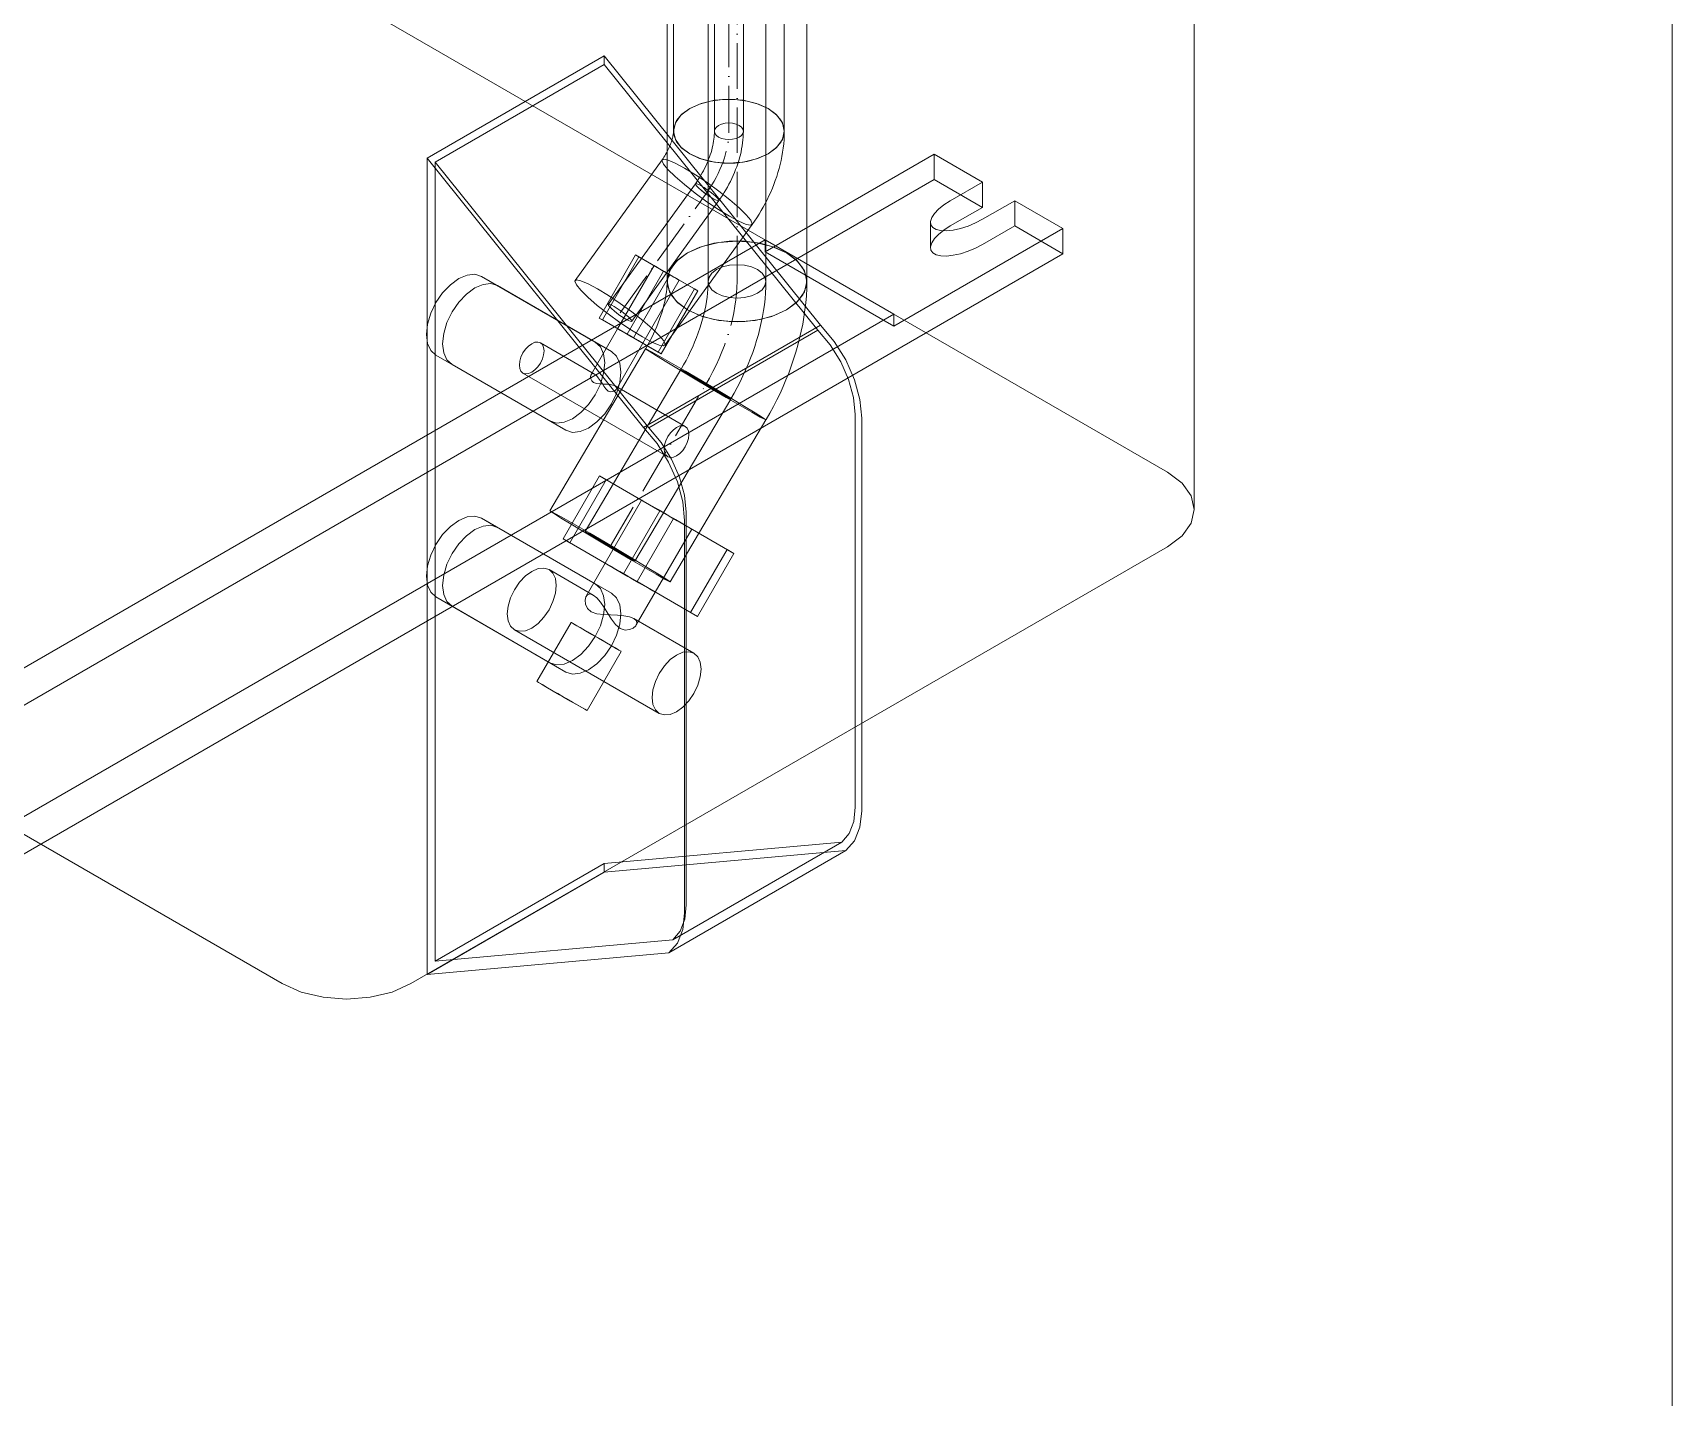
# Model space of a CAD drawing. Header units: millimetres. Extents: x -88595 to 880822, y -1054509 to -148035.
# Drawn here: x 418703.3 to 419063.3, y -342186.5 to -341886.9 of the extents above; entities that cross this region are included whole.
import ezdxf

# ---------------------------------------------------------------- set-up
doc = ezdxf.new("R2010")
doc.units = ezdxf.units.MM
doc.linetypes.add('$12$ADSK_Осевая', pattern=[14, 10, -2, 0, -2])
doc.linetypes.add('$13$ADSK_Осевая', pattern=[14, 10, -2, 0, -2])
for name, color, linetype, lineweight in [('Изоляция', 7, 'Continuous', 18), ('Оборудование', 7, 'Continuous', 18), ('Трубопровод', 7, 'Continuous', 18), ('Трубопроводы', 7, 'Continuous', 18)]:
    doc.layers.add(name, color=color, linetype=linetype, lineweight=lineweight)

# ---------------------------------------------------------------- blocks, each defined once
blk = doc.blocks.new('$0$ADSK_МедьПайка_Отвод-гнутая труба - Отвод _гнутая труба_-V11-В_ОВ3_4')
at = {"layer": 'Трубопроводы'}
for points in [[(-4128.68, 2913.86, 0), (-4129.99, 2914.44, 0), (-4131.53, 2914.81, 0), (-4133.17, 2914.93, 0), (-4134.81, 2914.81, 0), (-4136.34, 2914.44, 0), (-4137.66, 2913.86, 0), (-4138.67, 2913.1, 0), (-4139.3, 2912.21, 0), (-4139.52, 2911.26, 0), (-4139.3, 2910.31, 0), (-4138.67, 2909.43, 0), (-4137.66, 2908.67, 0)], [(-4137.66, 2908.67, 0), (-4136.34, 2908.09, 0), (-4134.81, 2907.72, 0), (-4133.17, 2907.6, 0), (-4131.53, 2907.72, 0), (-4129.99, 2908.09, 0), (-4128.68, 2908.67, 0), (-4127.67, 2909.43, 0), (-4127.04, 2910.31, 0), (-4126.82, 2911.26, 0), (-4127.04, 2912.21, 0), (-4127.67, 2913.1, 0), (-4128.68, 2913.86, 0)], [(-4139.52, 2911.26, 0), (-4139.53, 2910.43, 0), (-4139.58, 2909.57, 0), (-4139.65, 2908.69, 0), (-4139.75, 2907.78, 0), (-4139.89, 2906.85, 0), (-4140.05, 2905.91, 0), (-4140.25, 2904.95, 0), (-4140.48, 2903.97, 0), (-4140.73, 2902.98, 0), (-4141.02, 2901.98, 0), (-4141.34, 2900.98, 0), (-4141.69, 2899.97, 0), (-4142.06, 2898.95, 0), (-4142.47, 2897.94, 0), (-4142.9, 2896.93, 0), (-4143.36, 2895.92, 0), (-4143.85, 2894.91, 0), (-4144.36, 2893.92, 0), (-4144.89, 2892.93, 0), (-4145.45, 2891.96, 0), (-4145.49, 2891.89, 0)], [(-4126.82, 2911.26, 0), (-4126.84, 2910, 0), (-4126.91, 2908.73, 0), (-4127.01, 2907.44, 0), (-4127.16, 2906.15, 0), (-4127.35, 2904.86, 0), (-4127.57, 2903.55, 0), (-4127.84, 2902.24, 0), (-4128.14, 2900.93, 0), (-4128.48, 2899.62, 0), (-4128.86, 2898.31, 0), (-4129.28, 2897, 0), (-4129.73, 2895.69, 0), (-4130.21, 2894.39, 0), (-4130.73, 2893.09, 0), (-4131.28, 2891.8, 0), (-4131.87, 2890.52, 0), (-4132.48, 2889.25, 0), (-4133.13, 2887.99, 0), (-4133.8, 2886.74, 0), (-4134.51, 2885.51, 0), (-4134.56, 2885.43, 0)], [(-4143.14, 2890.59, 0), (-4144.2, 2891.19, 0), (-4144.97, 2891.62, 0), (-4145.41, 2891.85, 0), (-4145.47, 2891.87, 0), (-4145.17, 2891.66, 0), (-4144.51, 2891.25, 0), (-4143.55, 2890.66, 0), (-4142.35, 2889.94, 0), (-4140.99, 2889.13, 0), (-4139.57, 2888.28, 0), (-4138.17, 2887.47, 0), (-4136.91, 2886.73, 0)], [(-4136.91, 2886.73, 0), (-4135.85, 2886.12, 0), (-4135.08, 2885.69, 0), (-4134.64, 2885.46, 0), (-4134.58, 2885.45, 0), (-4134.88, 2885.65, 0), (-4135.53, 2886.07, 0), (-4136.49, 2886.65, 0), (-4137.7, 2887.38, 0), (-4139.06, 2888.19, 0), (-4140.48, 2889.03, 0), (-4141.88, 2889.85, 0), (-4143.14, 2890.59, 0)]]:
    blk.add_polyline3d(points, dxfattribs=at)
blk = doc.blocks.new('$0$ADSK_МедьПайка_Отвод-гнутая труба - Отвод _гнутая труба_-3197938-В_ОВ3_4')
at = {"layer": 'Трубопроводы', "color": 190, "true_color": 0x8000ff}
for points in [[(19751.9, 11723.44, 0), (19751.89, 11723.02, 0), (19751.87, 11722.59, 0), (19751.84, 11722.15, 0), (19751.78, 11721.69, 0), (19751.72, 11721.23, 0), (19751.64, 11720.76, 0), (19751.54, 11720.28, 0), (19751.42, 11719.79, 0), (19751.3, 11719.29, 0), (19751.15, 11718.79, 0), (19750.99, 11718.29, 0), (19750.82, 11717.79, 0), (19750.63, 11717.28, 0), (19750.43, 11716.77, 0), (19750.21, 11716.27, 0), (19749.98, 11715.76, 0), (19749.74, 11715.26, 0), (19749.48, 11714.76, 0), (19749.22, 11714.27, 0), (19748.94, 11713.78, 0), (19748.65, 11713.3, 0), (19748.34, 11712.83, 0), (19748.03, 11712.36, 0), (19747.72, 11711.91, 0)], [(19757.32, 11724.73, 0), (19756.66, 11725.02, 0), (19755.9, 11725.21, 0), (19755.08, 11725.27, 0), (19754.25, 11725.21, 0), (19753.49, 11725.02, 0), (19752.83, 11724.73, 0), (19752.33, 11724.35, 0), (19752.01, 11723.91, 0), (19751.9, 11723.44, 0), (19752.01, 11722.96, 0), (19752.33, 11722.52, 0), (19752.83, 11722.14, 0)], [(19752.83, 11722.14, 0), (19753.49, 11721.85, 0), (19754.25, 11721.66, 0), (19755.08, 11721.6, 0), (19755.9, 11721.66, 0), (19756.66, 11721.85, 0), (19757.32, 11722.14, 0), (19757.83, 11722.52, 0), (19758.14, 11722.96, 0), (19758.25, 11723.44, 0), (19758.14, 11723.91, 0), (19757.83, 11724.35, 0), (19757.32, 11724.73, 0)], [(19758.25, 11723.44, 0), (19758.24, 11722.8, 0), (19758.21, 11722.17, 0), (19758.16, 11721.53, 0), (19758.08, 11720.88, 0), (19757.99, 11720.23, 0), (19757.87, 11719.58, 0), (19757.74, 11718.93, 0), (19757.59, 11718.27, 0), (19757.42, 11717.61, 0), (19757.23, 11716.96, 0), (19757.02, 11716.3, 0), (19756.8, 11715.65, 0), (19756.56, 11715, 0), (19756.3, 11714.35, 0), (19756.02, 11713.7, 0), (19755.73, 11713.06, 0), (19755.42, 11712.43, 0), (19755.1, 11711.8, 0), (19754.76, 11711.18, 0), (19754.41, 11710.56, 0), (19754.04, 11709.95, 0), (19753.66, 11709.36, 0), (19753.27, 11708.77, 0), (19752.86, 11708.2, 0)], [(19749, 11711.43, 0), (19748.47, 11711.72, 0), (19748.05, 11711.9, 0), (19747.79, 11711.95, 0), (19747.7, 11711.87, 0), (19747.79, 11711.66, 0), (19748.04, 11711.35, 0), (19748.45, 11710.95, 0), (19748.99, 11710.49, 0), (19749.61, 11709.99, 0), (19750.28, 11709.51, 0), (19750.95, 11709.06, 0), (19751.58, 11708.67, 0)], [(19751.58, 11708.67, 0), (19752.11, 11708.39, 0), (19752.53, 11708.21, 0), (19752.79, 11708.16, 0), (19752.88, 11708.24, 0), (19752.79, 11708.44, 0), (19752.54, 11708.76, 0), (19752.13, 11709.16, 0), (19751.59, 11709.62, 0), (19750.97, 11710.11, 0), (19750.3, 11710.6, 0), (19749.63, 11711.05, 0), (19749, 11711.43, 0)]]:
    blk.add_polyline3d(points, dxfattribs=at)
blk = doc.blocks.new('$0$ADSK_Наружный блок кондиционера сплит-системы1 - AS24TL5HRA-A-4475077-В_ОВ3_4')
at = {"layer": 'Оборудование'}
for p, q in [((-4776.32, 3518.87), (-4776.32, 3075.51)), ((-4032.74, 2861.18), (-4032.74, 3304.54)), ((-4576, 3179.62), (-4038.6, 2869.35)), ((-4233.06, 2757.08), (-4770.46, 3067.35)), ((-4162.35, 2960.79), (-4201.24, 2938.34)), ((-4162.35, 2958.91), (-4162.35, 2960.79)), ((-4162.35, 2960.79), (-4114.81, 2901.66)), ((-4162.35, 2958.91), (-4199.47, 2937.48)), ((-4115.42, 2900.53), (-4162.35, 2958.91)), ((-4153.7, 2879.21), (-4201.24, 2938.34)), ((-4201.24, 2938.34), (-4201.24, 2759.12)), ((-4126.99, 2917.76), (-4089.87, 2939.2)), ((-4089.87, 2939.2), (-4089.87, 2933.65)), ((-4089.87, 2939.2), (-4079.26, 2933.07)), ((-4199.47, 2937.48), (-4199.47, 2762.03)), ((-4199.47, 2937.48), (-4152.55, 2879.1)), ((-4089.87, 2933.65), (-4358.57, 2778.51)), ((-4089.87, 2933.65), (-4079.26, 2927.52)), ((-4086.33, 2928.99), (-4079.26, 2933.07)), ((-4079.26, 2933.07), (-4079.26, 2927.52)), ((-4079.26, 2927.52), (-4086.33, 2923.44)), ((-4072.19, 2928.99), (-4079.26, 2924.91)), ((-4072.19, 2923.44), (-4072.19, 2928.99)), ((-4072.19, 2928.99), (-4061.58, 2922.87)), ((-4090.7, 2924.21), (-4090.7, 2918.66)), ((-4321.45, 2808.11), (-4126.99, 2920.38)), ((-4126.99, 2920.38), (-4126.99, 2917.76)), ((-4126.99, 2920.38), (-4098.71, 2904.05)), ((-4061.58, 2922.87), (-4098.71, 2901.44)), ((-4079.26, 2919.36), (-4072.19, 2923.44)), ((-4072.19, 2923.44), (-4061.58, 2917.32)), ((-4061.58, 2917.32), (-4061.58, 2922.87)), ((-4330.28, 2762.18), (-4061.58, 2917.32)), ((-4163.43, 2903.21), (-4155.43, 2917.07)), ((-4162.74, 2902.81), (-4154.74, 2916.67)), ((-4154.74, 2916.67), (-4155.43, 2917.07)), ((-4155.43, 2917.07), (-4149.3, 2913.53)), ((-4147.93, 2912.74), (-4154.74, 2916.67)), ((-4126.99, 2917.76), (-4098.71, 2901.44)), ((-4151.39, 2914.74), (-4159.39, 2900.88)), ((-4157.3, 2899.68), (-4149.3, 2913.53)), ((-4155.93, 2898.88), (-4147.93, 2912.74)), ((-4149.3, 2913.53), (-4142.49, 2909.6)), ((-4141.8, 2909.2), (-4147.93, 2912.74)), ((-4185.76, 2910.33), (-4189.29, 2912.37)), ((-4189.29, 2912.37), (-4164.29, 2897.94)), ((-4160.76, 2895.9), (-4185.76, 2910.33)), ((-4153.84, 2897.68), (-4145.84, 2911.54)), ((-4142.49, 2909.6), (-4150.49, 2895.74)), ((-4149.8, 2895.35), (-4141.8, 2909.2)), ((-4142.49, 2909.6), (-4141.8, 2909.2)), ((-4098.71, 2904.05), (-4293.16, 2791.78)), ((-4157.3, 2899.68), (-4163.43, 2903.21)), ((-4163.43, 2903.21), (-4162.74, 2902.81)), ((-4162.74, 2902.81), (-4155.93, 2898.88)), ((-4098.71, 2901.44), (-4098.71, 2904.05)), ((-4159.39, 2900.88), (-4165.2, 2890.8)), ((-4150.49, 2895.74), (-4157.3, 2899.68)), ((-4155.93, 2898.88), (-4149.8, 2895.35)), ((-4114.81, 2901.66), (-4153.7, 2879.21)), ((-4152.55, 2879.1), (-4115.42, 2900.53)), ((-4199.29, 2895.05), (-4195.76, 2893.01)), ((-4174.29, 2880.62), (-4199.29, 2895.05)), ((-4164.46, 2890.92), (-4176.34, 2897.78)), ((-4159.66, 2887.6), (-4153.84, 2897.68)), ((-4149.8, 2895.35), (-4150.49, 2895.74)), ((-4195.76, 2893.01), (-4170.76, 2878.58)), ((-4180.18, 2891.13), (-4148.36, 2872.76)), ((-4144.52, 2879.41), (-4159.93, 2888.31)), ((-4107.19, 2795.85), (-4107.19, 2882.03)), ((-4105.78, 2881.22), (-4105.78, 2795.03)), ((-4171.37, 2854.73), (-4163.37, 2868.58)), ((-4169.88, 2853.87), (-4161.88, 2867.72)), ((-4161.88, 2867.72), (-4163.37, 2868.58)), ((-4163.37, 2868.58), (-4150.1, 2860.92)), ((-4147.12, 2859.2), (-4161.88, 2867.72)), ((-4154.11, 2863.24), (-4162.11, 2849.38)), ((-4185.76, 2857.26), (-4189.29, 2859.3)), ((-4189.29, 2859.3), (-4164.29, 2844.87)), ((-4158.1, 2847.07), (-4150.1, 2860.92)), ((-4155.12, 2845.35), (-4147.12, 2859.2)), ((-4150.1, 2860.92), (-4135.35, 2852.4)), ((-4133.85, 2851.54), (-4147.12, 2859.2)), ((-4144.67, 2772.58), (-4144.67, 2858.76)), ((-4144.31, 2860.6), (-4144.31, 2774.41)), ((-4160.76, 2842.83), (-4185.76, 2857.26)), ((-4151.11, 2843.03), (-4143.11, 2856.89)), ((-4038.6, 2853.02), (-4204.77, 2757.08)), ((-4158.1, 2847.07), (-4171.37, 2854.73)), ((-4171.37, 2854.73), (-4169.88, 2853.87)), ((-4169.88, 2853.87), (-4155.12, 2845.35)), ((-4135.35, 2852.4), (-4143.35, 2838.55)), ((-4141.85, 2837.69), (-4133.85, 2851.54)), ((-4135.35, 2852.4), (-4133.85, 2851.54)), ((-4164.79, 2842.41), (-4174.45, 2847.98)), ((-4162.11, 2849.38), (-4166.27, 2842.18)), ((-4143.35, 2838.55), (-4158.1, 2847.07)), ((-4155.12, 2845.35), (-4141.85, 2837.69)), ((-4199.29, 2841.98), (-4195.76, 2839.94)), ((-4174.29, 2827.55), (-4199.29, 2841.98)), ((-4155.28, 2835.83), (-4151.11, 2843.03)), ((-4195.76, 2839.94), (-4170.76, 2825.5)), ((-4142.63, 2829.61), (-4155.81, 2837.22)), ((-4141.85, 2837.69), (-4143.35, 2838.55)), ((-4182.07, 2834.78), (-4150.25, 2816.41)), ((-4169.61, 2836.39), (-4177.11, 2823.4)), ((-4166.11, 2817.05), (-4158.61, 2830.04)), ((-4162.35, 2783.46), (-4110.17, 2788.12)), ((-4110.17, 2788.12), (-4147.29, 2766.69)), ((-4199.47, 2762.03), (-4162.35, 2783.46)), ((-4109.25, 2786.32), (-4162.35, 2781.57)), ((-4162.35, 2781.57), (-4162.35, 2783.46)), ((-4148.14, 2763.86), (-4109.25, 2786.32)), ((-4162.35, 2781.57), (-4201.24, 2759.12)), ((-4147.29, 2766.69), (-4199.47, 2762.03)), ((-4201.24, 2759.12), (-4148.14, 2763.86))]:
    blk.add_line(p, q, dxfattribs=at)
for points in [[(-4079.26, 2924.91, 0), (-4080.81, 2924.11, 0), (-4082.44, 2923.43, 0), (-4084.09, 2922.9, 0), (-4085.69, 2922.55, 0), (-4087.15, 2922.39, 0), (-4088.43, 2922.44, 0), (-4089.46, 2922.68, 0), (-4090.2, 2923.1, 0), (-4090.61, 2923.7, 0), (-4090.69, 2924.44, 0), (-4090.42, 2925.28, 0), (-4089.81, 2926.2, 0), (-4088.9, 2927.15, 0), (-4087.73, 2928.1, 0), (-4086.33, 2928.99, 0)], [(-4086.33, 2923.44, 0), (-4087.73, 2922.55, 0), (-4088.9, 2921.6, 0), (-4089.81, 2920.65, 0), (-4090.42, 2919.73, 0), (-4090.69, 2918.88, 0), (-4090.61, 2918.15, 0), (-4090.2, 2917.55, 0), (-4089.46, 2917.12, 0), (-4088.43, 2916.88, 0), (-4087.15, 2916.84, 0), (-4085.69, 2917, 0), (-4084.09, 2917.35, 0), (-4082.44, 2917.87, 0), (-4080.81, 2918.55, 0), (-4079.26, 2919.36, 0)], [(-4199.29, 2895.05, 0), (-4200.42, 2896.09, 0), (-4201.12, 2897.66, 0), (-4201.36, 2899.63, 0), (-4201.12, 2901.88, 0), (-4200.42, 2904.26, 0), (-4199.29, 2906.6, 0), (-4197.83, 2908.74, 0), (-4196.12, 2910.54, 0), (-4194.29, 2911.88, 0), (-4192.46, 2912.66, 0), (-4190.76, 2912.82, 0), (-4189.29, 2912.37, 0)], [(-4150.21, 2914.06, 0), (-4150.75, 2914.37, 0), (-4151.13, 2914.59, 0), (-4151.35, 2914.71, 0), (-4151.37, 2914.73, 0), (-4151.21, 2914.64, 0), (-4150.88, 2914.44, 0), (-4150.39, 2914.16, 0), (-4149.77, 2913.81, 0), (-4149.08, 2913.41, 0), (-4148.36, 2912.99, 0), (-4147.65, 2912.58, 0), (-4147.01, 2912.21, 0)], [(-4147.01, 2912.21, 0), (-4146.48, 2911.91, 0), (-4146.1, 2911.68, 0), (-4145.88, 2911.56, 0), (-4145.85, 2911.54, 0), (-4146.01, 2911.63, 0), (-4146.35, 2911.83, 0), (-4146.84, 2912.11, 0), (-4147.45, 2912.47, 0), (-4148.15, 2912.87, 0), (-4148.87, 2913.28, 0), (-4149.57, 2913.69, 0), (-4150.21, 2914.06, 0)], [(-4185.76, 2910.33, 0), (-4187.22, 2910.78, 0), (-4188.93, 2910.61, 0), (-4190.76, 2909.84, 0), (-4192.59, 2908.5, 0), (-4194.29, 2906.7, 0), (-4195.76, 2904.56, 0), (-4196.88, 2902.22, 0), (-4197.59, 2899.84, 0), (-4197.83, 2897.59, 0), (-4197.59, 2895.61, 0), (-4196.88, 2894.05, 0), (-4195.76, 2893.01, 0)], [(-4155.01, 2898.36, 0), (-4155.65, 2898.73, 0), (-4156.36, 2899.13, 0), (-4157.08, 2899.55, 0), (-4157.77, 2899.95, 0), (-4158.39, 2900.3, 0), (-4158.88, 2900.59, 0), (-4159.21, 2900.78, 0), (-4159.37, 2900.87, 0), (-4159.35, 2900.86, 0), (-4159.13, 2900.73, 0), (-4158.75, 2900.51, 0), (-4158.21, 2900.2, 0)], [(-4155.01, 2898.36, 0), (-4155.65, 2898.73, 0), (-4156.36, 2899.13, 0), (-4157.08, 2899.55, 0), (-4157.77, 2899.95, 0), (-4158.39, 2900.3, 0), (-4158.88, 2900.59, 0), (-4159.21, 2900.78, 0), (-4159.37, 2900.87, 0), (-4159.35, 2900.86, 0), (-4159.13, 2900.73, 0), (-4158.75, 2900.51, 0), (-4158.21, 2900.2, 0)], [(-4158.21, 2900.2, 0), (-4157.57, 2899.83, 0), (-4156.87, 2899.43, 0), (-4156.15, 2899.01, 0), (-4155.45, 2898.61, 0), (-4154.84, 2898.26, 0), (-4154.35, 2897.97, 0), (-4154.01, 2897.78, 0), (-4153.85, 2897.69, 0), (-4153.88, 2897.7, 0), (-4154.1, 2897.83, 0), (-4154.48, 2898.05, 0), (-4155.01, 2898.36, 0)], [(-4158.21, 2900.2, 0), (-4157.57, 2899.83, 0), (-4156.87, 2899.43, 0), (-4156.15, 2899.01, 0), (-4155.45, 2898.61, 0), (-4154.84, 2898.26, 0), (-4154.35, 2897.97, 0), (-4154.01, 2897.78, 0), (-4153.85, 2897.69, 0), (-4153.88, 2897.7, 0), (-4154.1, 2897.83, 0), (-4154.48, 2898.05, 0), (-4155.01, 2898.36, 0)], [(-4107.19, 2882.03, 0), (-4107.56, 2885.77, 0), (-4108.65, 2889.71, 0), (-4110.4, 2893.64, 0), (-4112.7, 2897.32, 0), (-4115.42, 2900.53, 0)], [(-4114.81, 2901.66, 0), (-4111.82, 2898.09, 0), (-4109.29, 2894.03, 0), (-4107.38, 2889.69, 0), (-4106.18, 2885.34, 0), (-4105.78, 2881.22, 0)], [(-4176.34, 2897.78, 0), (-4176.9, 2897.95, 0), (-4177.55, 2897.89, 0), (-4178.26, 2897.59, 0), (-4178.96, 2897.08, 0), (-4179.61, 2896.39, 0), (-4180.18, 2895.56, 0), (-4180.61, 2894.66, 0), (-4180.88, 2893.75, 0), (-4180.97, 2892.89, 0), (-4180.88, 2892.13, 0), (-4180.61, 2891.53, 0), (-4180.18, 2891.13, 0)], [(-4180.18, 2891.13, 0), (-4179.61, 2890.95, 0), (-4178.96, 2891.02, 0), (-4178.26, 2891.32, 0), (-4177.55, 2891.83, 0), (-4176.9, 2892.52, 0), (-4176.34, 2893.35, 0), (-4175.9, 2894.24, 0), (-4175.63, 2895.16, 0), (-4175.54, 2896.02, 0), (-4175.63, 2896.78, 0), (-4175.9, 2897.38, 0), (-4176.34, 2897.78, 0)], [(-4164.29, 2897.94, 0), (-4163.17, 2896.9, 0), (-4162.46, 2895.33, 0), (-4162.22, 2893.36, 0), (-4162.46, 2891.11, 0), (-4163.17, 2888.73, 0), (-4164.29, 2886.39, 0), (-4165.76, 2884.25, 0), (-4167.46, 2882.45, 0), (-4169.29, 2881.11, 0), (-4171.12, 2880.33, 0), (-4172.83, 2880.17, 0), (-4174.29, 2880.62, 0)], [(-4170.76, 2878.58, 0), (-4169.29, 2878.12, 0), (-4167.59, 2878.29, 0), (-4165.76, 2879.07, 0), (-4163.93, 2880.41, 0), (-4162.22, 2882.21, 0), (-4160.76, 2884.35, 0), (-4159.63, 2886.69, 0), (-4158.93, 2889.07, 0), (-4158.69, 2891.32, 0), (-4158.93, 2893.29, 0), (-4159.63, 2894.86, 0), (-4160.76, 2895.9, 0)], [(-4164.46, 2890.92, 0), (-4164.81, 2891.04, 0), (-4165.08, 2890.95, 0), (-4165.25, 2890.71, 0), (-4165.32, 2890.34, 0), (-4165.27, 2889.9, 0), (-4165.07, 2889.44, 0), (-4164.65, 2889.05, 0)], [(-4164.65, 2889.05, 0), (-4164.01, 2888.83, 0), (-4163.28, 2888.75, 0), (-4162.51, 2888.72, 0), (-4161.76, 2888.69, 0), (-4161.04, 2888.62, 0), (-4160.41, 2888.5, 0), (-4159.93, 2888.31, 0)], [(-4161.45, 2887.2, 0), (-4161.96, 2887.65, 0), (-4162.4, 2888.24, 0), (-4162.81, 2888.89, 0), (-4163.21, 2889.53, 0), (-4163.63, 2890.12, 0), (-4164.05, 2890.6, 0), (-4164.46, 2890.92, 0)], [(-4159.93, 2888.31, 0), (-4159.66, 2888.06, 0), (-4159.59, 2887.79, 0), (-4159.72, 2887.51, 0), (-4160, 2887.27, 0), (-4160.41, 2887.09, 0), (-4160.9, 2887.03, 0), (-4161.45, 2887.2, 0)], [(-4144.67, 2858.76, 0), (-4145.07, 2862.88, 0), (-4146.27, 2867.24, 0), (-4148.19, 2871.57, 0), (-4150.71, 2875.64, 0), (-4153.7, 2879.21, 0)], [(-4152.55, 2879.1, 0), (-4149.82, 2875.89, 0), (-4147.52, 2872.21, 0), (-4145.78, 2868.28, 0), (-4144.69, 2864.34, 0), (-4144.31, 2860.6, 0)], [(-4144.52, 2879.41, 0), (-4145.08, 2879.58, 0), (-4145.73, 2879.52, 0), (-4146.44, 2879.22, 0), (-4147.14, 2878.71, 0), (-4147.79, 2878.01, 0), (-4148.36, 2877.19, 0), (-4148.79, 2876.29, 0), (-4149.06, 2875.38, 0), (-4149.15, 2874.52, 0), (-4149.06, 2873.76, 0), (-4148.79, 2873.16, 0), (-4148.36, 2872.76, 0)], [(-4148.36, 2872.76, 0), (-4147.79, 2872.58, 0), (-4147.14, 2872.65, 0), (-4146.44, 2872.95, 0), (-4145.73, 2873.46, 0), (-4145.08, 2874.15, 0), (-4144.52, 2874.97, 0), (-4144.08, 2875.87, 0), (-4143.81, 2876.79, 0), (-4143.72, 2877.65, 0), (-4143.81, 2878.41, 0), (-4144.08, 2879.01, 0), (-4144.52, 2879.41, 0)], [(-4038.6, 2869.35, 0), (-4035.42, 2866.96, 0), (-4033.43, 2864.17, 0), (-4032.74, 2861.18, 0), (-4033.43, 2858.19, 0), (-4035.42, 2855.41, 0), (-4038.6, 2853.02, 0)], [(-4151.79, 2861.9, 0), (-4152.84, 2862.51, 0), (-4153.61, 2862.95, 0), (-4154.03, 2863.19, 0), (-4154.09, 2863.23, 0), (-4153.77, 2863.04, 0), (-4153.1, 2862.66, 0), (-4152.13, 2862.09, 0), (-4150.92, 2861.39, 0), (-4149.54, 2860.6, 0), (-4148.11, 2859.77, 0), (-4146.71, 2858.96, 0), (-4145.44, 2858.23, 0)], [(-4199.29, 2841.98, 0), (-4200.42, 2843.02, 0), (-4201.12, 2844.58, 0), (-4201.36, 2846.56, 0), (-4201.12, 2848.81, 0), (-4200.42, 2851.19, 0), (-4199.29, 2853.53, 0), (-4197.83, 2855.67, 0), (-4196.12, 2857.47, 0), (-4194.29, 2858.8, 0), (-4192.46, 2859.58, 0), (-4190.76, 2859.75, 0), (-4189.29, 2859.3, 0)], [(-4145.44, 2858.23, 0), (-4144.39, 2857.62, 0), (-4143.62, 2857.18, 0), (-4143.19, 2856.93, 0), (-4143.14, 2856.9, 0), (-4143.46, 2857.09, 0), (-4144.12, 2857.47, 0), (-4145.1, 2858.03, 0), (-4146.31, 2858.73, 0), (-4147.68, 2859.53, 0), (-4149.12, 2860.35, 0), (-4150.52, 2861.16, 0), (-4151.79, 2861.9, 0)], [(-4185.76, 2857.26, 0), (-4187.22, 2857.71, 0), (-4188.93, 2857.54, 0), (-4190.76, 2856.76, 0), (-4192.59, 2855.43, 0), (-4194.29, 2853.63, 0), (-4195.76, 2851.49, 0), (-4196.88, 2849.15, 0), (-4197.59, 2846.77, 0), (-4197.83, 2844.52, 0), (-4197.59, 2842.54, 0), (-4196.88, 2840.98, 0), (-4195.76, 2839.94, 0)], [(-4174.45, 2847.98, 0), (-4175.56, 2848.33, 0), (-4176.86, 2848.2, 0), (-4178.26, 2847.6, 0), (-4179.65, 2846.59, 0), (-4180.95, 2845.21, 0), (-4182.07, 2843.58, 0), (-4182.92, 2841.8, 0), (-4183.46, 2839.99, 0), (-4183.64, 2838.27, 0), (-4183.46, 2836.77, 0), (-4182.92, 2835.58, 0), (-4182.07, 2834.78, 0)], [(-4182.07, 2834.78, 0), (-4180.95, 2834.44, 0), (-4179.65, 2834.57, 0), (-4178.26, 2835.16, 0), (-4176.86, 2836.18, 0), (-4175.56, 2837.55, 0), (-4174.45, 2839.18, 0), (-4173.59, 2840.96, 0), (-4173.05, 2842.78, 0), (-4172.87, 2844.49, 0), (-4173.05, 2846, 0), (-4173.59, 2847.19, 0), (-4174.45, 2847.98, 0)], [(-4153.44, 2844.37, 0), (-4154.71, 2845.11, 0), (-4156.11, 2845.92, 0), (-4157.54, 2846.74, 0), (-4158.92, 2847.54, 0), (-4160.13, 2848.24, 0), (-4161.1, 2848.8, 0), (-4161.77, 2849.19, 0), (-4162.09, 2849.37, 0), (-4162.03, 2849.34, 0), (-4161.61, 2849.09, 0), (-4160.84, 2848.65, 0), (-4159.79, 2848.04, 0)], [(-4153.44, 2844.37, 0), (-4154.71, 2845.11, 0), (-4156.11, 2845.92, 0), (-4157.54, 2846.74, 0), (-4158.92, 2847.54, 0), (-4160.13, 2848.24, 0), (-4161.1, 2848.8, 0), (-4161.77, 2849.19, 0), (-4162.09, 2849.37, 0), (-4162.03, 2849.34, 0), (-4161.61, 2849.09, 0), (-4160.84, 2848.65, 0), (-4159.79, 2848.04, 0)], [(-4159.79, 2848.04, 0), (-4158.52, 2847.31, 0), (-4157.12, 2846.5, 0), (-4155.68, 2845.67, 0), (-4154.31, 2844.88, 0), (-4153.1, 2844.18, 0), (-4152.12, 2843.61, 0), (-4151.46, 2843.23, 0), (-4151.14, 2843.05, 0), (-4151.19, 2843.08, 0), (-4151.62, 2843.32, 0), (-4152.39, 2843.77, 0), (-4153.44, 2844.37, 0)], [(-4159.79, 2848.04, 0), (-4158.52, 2847.31, 0), (-4157.12, 2846.5, 0), (-4155.68, 2845.67, 0), (-4154.31, 2844.88, 0), (-4153.1, 2844.18, 0), (-4152.12, 2843.61, 0), (-4151.46, 2843.23, 0), (-4151.14, 2843.05, 0), (-4151.19, 2843.08, 0), (-4151.62, 2843.32, 0), (-4152.39, 2843.77, 0), (-4153.44, 2844.37, 0)], [(-4164.29, 2844.87, 0), (-4163.17, 2843.82, 0), (-4162.46, 2842.26, 0), (-4162.22, 2840.29, 0), (-4162.46, 2838.04, 0), (-4163.17, 2835.66, 0), (-4164.29, 2833.32, 0), (-4165.76, 2831.18, 0), (-4167.46, 2829.38, 0), (-4169.29, 2828.04, 0), (-4171.12, 2827.26, 0), (-4172.83, 2827.09, 0), (-4174.29, 2827.55, 0)], [(-4170.76, 2825.5, 0), (-4169.29, 2825.05, 0), (-4167.59, 2825.22, 0), (-4165.76, 2826, 0), (-4163.93, 2827.33, 0), (-4162.22, 2829.13, 0), (-4160.76, 2831.28, 0), (-4159.63, 2833.62, 0), (-4158.93, 2835.99, 0), (-4158.69, 2838.25, 0), (-4158.93, 2840.22, 0), (-4159.63, 2841.78, 0), (-4160.76, 2842.83, 0)], [(-4164.79, 2842.41, 0), (-4165.49, 2842.64, 0), (-4166.02, 2842.47, 0), (-4166.37, 2841.98, 0), (-4166.51, 2841.26, 0), (-4166.41, 2840.39, 0), (-4166.02, 2839.47, 0), (-4165.18, 2838.7, 0)], [(-4158.83, 2835.03, 0), (-4159.84, 2835.91, 0), (-4160.72, 2837.1, 0), (-4161.52, 2838.38, 0), (-4162.33, 2839.65, 0), (-4163.16, 2840.81, 0), (-4163.99, 2841.77, 0), (-4164.79, 2842.41, 0)], [(-4165.18, 2838.7, 0), (-4163.92, 2838.26, 0), (-4162.45, 2838.1, 0), (-4160.94, 2838.04, 0), (-4159.44, 2837.98, 0), (-4158.01, 2837.85, 0), (-4156.76, 2837.6, 0), (-4155.81, 2837.22, 0)], [(-4155.81, 2837.22, 0), (-4155.27, 2836.74, 0), (-4155.14, 2836.19, 0), (-4155.4, 2835.65, 0), (-4155.96, 2835.16, 0), (-4156.75, 2834.81, 0), (-4157.74, 2834.7, 0), (-4158.83, 2835.03, 0)], [(-4160.94, 2831.38, 0), (-4162.21, 2832.12, 0), (-4163.61, 2832.93, 0), (-4165.04, 2833.75, 0), (-4166.42, 2834.55, 0), (-4167.63, 2835.25, 0), (-4168.6, 2835.81, 0), (-4169.27, 2836.2, 0), (-4169.59, 2836.38, 0), (-4169.53, 2836.35, 0), (-4169.11, 2836.1, 0), (-4168.34, 2835.66, 0), (-4167.29, 2835.05, 0)], [(-4167.29, 2835.05, 0), (-4166.02, 2834.32, 0), (-4164.62, 2833.51, 0), (-4163.18, 2832.68, 0), (-4161.81, 2831.89, 0), (-4160.6, 2831.19, 0), (-4159.62, 2830.62, 0), (-4158.96, 2830.24, 0), (-4158.64, 2830.06, 0), (-4158.69, 2830.09, 0), (-4159.12, 2830.33, 0), (-4159.89, 2830.78, 0), (-4160.94, 2831.38, 0)], [(-4142.63, 2829.61, 0), (-4143.74, 2829.95, 0), (-4145.04, 2829.83, 0), (-4146.44, 2829.23, 0), (-4147.83, 2828.22, 0), (-4149.13, 2826.84, 0), (-4150.25, 2825.21, 0), (-4151.1, 2823.43, 0), (-4151.64, 2821.62, 0), (-4151.82, 2819.9, 0), (-4151.64, 2818.4, 0), (-4151.1, 2817.21, 0), (-4150.25, 2816.41, 0)], [(-4150.25, 2816.41, 0), (-4149.13, 2816.07, 0), (-4147.83, 2816.2, 0), (-4146.44, 2816.79, 0), (-4145.04, 2817.81, 0), (-4143.74, 2819.18, 0), (-4142.63, 2820.81, 0), (-4141.77, 2822.59, 0), (-4141.23, 2824.41, 0), (-4141.05, 2826.12, 0), (-4141.23, 2827.63, 0), (-4141.77, 2828.82, 0), (-4142.63, 2829.61, 0)], [(-4174.79, 2822.06, 0), (-4175.84, 2822.67, 0), (-4176.61, 2823.11, 0), (-4177.03, 2823.36, 0), (-4177.09, 2823.39, 0), (-4176.77, 2823.2, 0), (-4176.1, 2822.82, 0), (-4175.13, 2822.26, 0), (-4173.92, 2821.55, 0), (-4172.54, 2820.76, 0), (-4171.11, 2819.94, 0), (-4169.71, 2819.13, 0), (-4168.44, 2818.39, 0)], [(-4168.44, 2818.39, 0), (-4167.39, 2817.78, 0), (-4166.62, 2817.34, 0), (-4166.19, 2817.1, 0), (-4166.14, 2817.06, 0), (-4166.46, 2817.25, 0), (-4167.12, 2817.63, 0), (-4168.1, 2818.2, 0), (-4169.31, 2818.9, 0), (-4170.68, 2819.69, 0), (-4172.12, 2820.52, 0), (-4173.52, 2821.33, 0), (-4174.79, 2822.06, 0)], [(-4110.17, 2788.12, 0), (-4108.55, 2790.03, 0), (-4107.53, 2792.66, 0), (-4107.19, 2795.85, 0)], [(-4105.78, 2795.03, 0), (-4106.18, 2791.4, 0), (-4107.36, 2788.44, 0), (-4109.25, 2786.32, 0)], [(-4148.14, 2763.86, 0), (-4146.25, 2765.99, 0), (-4145.07, 2768.95, 0), (-4144.67, 2772.58, 0)], [(-4144.31, 2774.41, 0), (-4144.66, 2771.22, 0), (-4145.67, 2768.6, 0), (-4147.29, 2766.69, 0)], [(-4204.77, 2757.08, 0), (-4208.91, 2755.24, 0), (-4213.74, 2754.09, 0), (-4218.91, 2753.7, 0), (-4224.09, 2754.09, 0), (-4228.91, 2755.24, 0), (-4233.06, 2757.08, 0)]]:
    blk.add_polyline3d(points, dxfattribs=at)

msp = doc.modelspace()

# ---------------------------------------------------------------- linework, layer by layer
at = {"layer": 'Изоляция', "color": 190, "true_color": 0x8000ff}
for p, q in [((418843.96, -341688.14), (418843.96, -341908.51)), ((418868.31, -341908.51), (418868.31, -341688.14)), ((418841.48, -341914.77), (418822.36, -341941.27)), ((418842.1, -341955.52), (418861.23, -341929.02))]:
    msp.add_line(p, q, dxfattribs=at)
at = {"layer": 'Изоляция'}
for p, q in [((418842.57, -341693.58), (418842.57, -341941.49)), ((418873.27, -341941.49), (418873.27, -341693.58)), ((418837.85, -341956.28), (418816.83, -341991.86)), ((418843.26, -342007.47), (418864.28, -341971.9))]:
    msp.add_line(p, q, dxfattribs=at)
at = {"layer": 'Изоляция', "color": 190, "true_color": 0x8000ff}
for points in [[(418847.53, -341903.54, 0), (418850.05, -341902.43, 0), (418852.99, -341901.72, 0), (418856.14, -341901.48, 0), (418859.29, -341901.72, 0), (418862.23, -341902.43, 0), (418864.75, -341903.54, 0)], [(418864.75, -341903.54, 0), (418862.62, -341902.56, 0), (418860.16, -341901.88, 0), (418857.5, -341901.53, 0), (418854.77, -341901.53, 0), (418852.12, -341901.88, 0), (418849.66, -341902.56, 0), (418847.53, -341903.54, 0)], [(418847.53, -341913.48, 0), (418845.6, -341912.03, 0), (418844.38, -341910.33, 0), (418843.96, -341908.51, 0), (418844.38, -341906.69, 0), (418845.6, -341905, 0), (418847.53, -341903.54, 0)], [(418847.53, -341903.54, 0), (418845.83, -341904.77, 0), (418844.65, -341906.19, 0), (418844.04, -341907.73, 0), (418844.04, -341909.3, 0), (418844.65, -341910.84, 0), (418845.83, -341912.25, 0), (418847.53, -341913.48, 0)], [(418864.75, -341903.54, 0), (418866.68, -341905, 0), (418867.9, -341906.69, 0), (418868.31, -341908.51, 0), (418867.9, -341910.33, 0), (418866.68, -341912.03, 0), (418864.75, -341913.48, 0)], [(418864.75, -341913.48, 0), (418866.45, -341912.25, 0), (418867.63, -341910.83, 0), (418868.24, -341909.3, 0), (418868.24, -341907.73, 0), (418867.63, -341906.19, 0), (418866.45, -341904.77, 0), (418864.75, -341903.54, 0)], [(418843.96, -341908.51, 0), (418843.96, -341908.62, 0), (418843.96, -341908.76, 0), (418843.94, -341908.92, 0), (418843.92, -341909.1, 0), (418843.89, -341909.3, 0), (418843.85, -341909.52, 0), (418843.81, -341909.76, 0), (418843.75, -341910.01, 0), (418843.68, -341910.27, 0), (418843.6, -341910.55, 0), (418843.51, -341910.84, 0), (418843.41, -341911.13, 0), (418843.3, -341911.43, 0), (418843.17, -341911.74, 0), (418843.04, -341912.05, 0), (418842.9, -341912.36, 0), (418842.75, -341912.67, 0), (418842.59, -341912.98, 0), (418842.42, -341913.29, 0), (418842.24, -341913.6, 0), (418842.06, -341913.9, 0), (418841.87, -341914.2, 0), (418841.68, -341914.49, 0), (418841.48, -341914.77, 0)], [(418868.31, -341908.51, 0), (418868.3, -341909.45, 0), (418868.25, -341910.38, 0), (418868.17, -341911.31, 0), (418868.07, -341912.22, 0), (418867.94, -341913.13, 0), (418867.78, -341914.04, 0), (418867.6, -341914.94, 0), (418867.39, -341915.83, 0), (418867.16, -341916.72, 0), (418866.91, -341917.6, 0), (418866.63, -341918.47, 0), (418866.33, -341919.33, 0), (418866.02, -341920.19, 0), (418865.68, -341921.04, 0), (418865.32, -341921.88, 0), (418864.94, -341922.71, 0), (418864.54, -341923.54, 0), (418864.12, -341924.35, 0), (418863.68, -341925.16, 0), (418863.23, -341925.95, 0), (418862.75, -341926.74, 0), (418862.26, -341927.51, 0), (418861.75, -341928.27, 0), (418861.23, -341929.02, 0)], [(418841.43, -341914.94, 0), (418841.77, -341914.64, 0), (418842.77, -341914.83, 0), (418844.35, -341915.5, 0), (418846.41, -341916.6, 0), (418848.81, -341918.07, 0), (418851.38, -341919.8, 0)], [(418846.41, -341916.6, 0), (418844.35, -341915.5, 0), (418842.77, -341914.83, 0), (418841.77, -341914.64, 0), (418841.43, -341914.94, 0), (418841.76, -341915.72, 0), (418842.74, -341916.92, 0)], [(418851.32, -341923.99, 0), (418848.76, -341922.12, 0), (418846.37, -341920.24, 0), (418844.31, -341918.46, 0), (418842.74, -341916.92, 0), (418841.76, -341915.72, 0), (418841.43, -341914.94, 0)], [(418864.75, -341913.48, 0), (418862.23, -341914.6, 0), (418859.29, -341915.3, 0), (418856.14, -341915.54, 0), (418852.99, -341915.3, 0), (418850.05, -341914.6, 0), (418847.53, -341913.48, 0)], [(418847.53, -341913.48, 0), (418849.66, -341914.47, 0), (418852.12, -341915.15, 0), (418854.78, -341915.5, 0), (418857.5, -341915.5, 0), (418860.16, -341915.15, 0), (418862.62, -341914.46, 0), (418864.75, -341913.48, 0)], [(418842.74, -341916.92, 0), (418844.31, -341918.46, 0), (418846.37, -341920.24, 0), (418848.76, -341922.12, 0), (418851.32, -341923.99, 0), (418853.89, -341925.72, 0), (418856.29, -341927.19, 0)], [(418859.96, -341926.87, 0), (418858.39, -341925.33, 0), (418856.34, -341923.55, 0), (418853.95, -341921.67, 0), (418851.38, -341919.8, 0), (418848.81, -341918.07, 0), (418846.41, -341916.6, 0)], [(418851.38, -341919.8, 0), (418853.95, -341921.67, 0), (418856.34, -341923.55, 0), (418858.39, -341925.33, 0), (418859.96, -341926.87, 0), (418860.95, -341928.07, 0), (418861.28, -341928.85, 0)], [(418861.28, -341928.85, 0), (418860.93, -341929.15, 0), (418859.93, -341928.96, 0), (418858.35, -341928.29, 0), (418856.29, -341927.19, 0), (418853.89, -341925.72, 0), (418851.32, -341923.99, 0)], [(418856.29, -341927.19, 0), (418858.35, -341928.29, 0), (418859.93, -341928.96, 0), (418860.93, -341929.15, 0), (418861.28, -341928.85, 0), (418860.95, -341928.07, 0), (418859.96, -341926.87, 0)], [(418832.26, -341946.3, 0), (418829.69, -341944.57, 0), (418827.29, -341943.1, 0), (418825.23, -341942, 0), (418823.65, -341941.33, 0), (418822.65, -341941.14, 0), (418822.31, -341941.44, 0)], [(418822.31, -341941.44, 0), (418822.64, -341942.22, 0), (418823.62, -341943.42, 0), (418825.19, -341944.96, 0), (418827.24, -341946.74, 0), (418829.64, -341948.62, 0), (418832.2, -341950.49, 0)], [(418842.16, -341955.34, 0), (418841.83, -341954.56, 0), (418840.84, -341953.36, 0), (418839.27, -341951.83, 0), (418837.22, -341950.05, 0), (418834.83, -341948.17, 0), (418832.26, -341946.3, 0)], [(418832.2, -341950.49, 0), (418834.77, -341952.22, 0), (418837.17, -341953.69, 0), (418839.23, -341954.79, 0), (418840.81, -341955.46, 0), (418841.81, -341955.65, 0), (418842.16, -341955.34, 0)]]:
    msp.add_polyline3d(points, dxfattribs=at)
at = {"layer": 'Изоляция'}
for points in [[(418847.06, -341935.22, 0), (418850.24, -341933.81, 0), (418853.94, -341932.93, 0), (418857.92, -341932.62, 0), (418861.89, -341932.93, 0), (418865.59, -341933.81, 0), (418868.77, -341935.22, 0)], [(418868.77, -341935.22, 0), (418866.08, -341933.98, 0), (418862.98, -341933.12, 0), (418859.63, -341932.68, 0), (418856.2, -341932.68, 0), (418852.85, -341933.12, 0), (418849.75, -341933.98, 0), (418847.06, -341935.22, 0)], [(418847.06, -341947.75, 0), (418844.62, -341945.92, 0), (418843.09, -341943.78, 0), (418842.57, -341941.49, 0), (418843.09, -341939.19, 0), (418844.62, -341937.05, 0), (418847.06, -341935.22, 0)], [(418847.06, -341935.22, 0), (418844.92, -341936.77, 0), (418843.43, -341938.56, 0), (418842.66, -341940.5, 0), (418842.66, -341942.48, 0), (418843.43, -341944.41, 0), (418844.92, -341946.2, 0), (418847.06, -341947.75, 0)], [(418868.77, -341935.22, 0), (418871.21, -341937.05, 0), (418872.74, -341939.19, 0), (418873.27, -341941.49, 0), (418872.74, -341943.78, 0), (418871.21, -341945.92, 0), (418868.77, -341947.75, 0)], [(418868.77, -341947.75, 0), (418870.92, -341946.2, 0), (418872.41, -341944.41, 0), (418873.17, -341942.48, 0), (418873.17, -341940.49, 0), (418872.41, -341938.56, 0), (418870.91, -341936.77, 0), (418868.77, -341935.22, 0)], [(418842.57, -341941.49, 0), (418842.56, -341942.01, 0), (418842.53, -341942.58, 0), (418842.48, -341943.18, 0), (418842.41, -341943.81, 0), (418842.31, -341944.48, 0), (418842.19, -341945.17, 0), (418842.04, -341945.89, 0), (418841.87, -341946.63, 0), (418841.68, -341947.39, 0), (418841.45, -341948.16, 0), (418841.2, -341948.95, 0), (418840.93, -341949.75, 0), (418840.63, -341950.56, 0), (418840.3, -341951.37, 0), (418839.95, -341952.19, 0), (418839.58, -341953, 0), (418839.19, -341953.82, 0), (418838.77, -341954.63, 0), (418838.34, -341955.43, 0), (418837.88, -341956.23, 0), (418837.85, -341956.28, 0)], [(418873.27, -341941.49, 0), (418873.24, -341943.05, 0), (418873.16, -341944.62, 0), (418873.03, -341946.19, 0), (418872.85, -341947.75, 0), (418872.63, -341949.31, 0), (418872.36, -341950.87, 0), (418872.04, -341952.42, 0), (418871.68, -341953.97, 0), (418871.28, -341955.51, 0), (418870.84, -341957.05, 0), (418870.36, -341958.57, 0), (418869.83, -341960.09, 0), (418869.27, -341961.6, 0), (418868.67, -341963.1, 0), (418868.04, -341964.59, 0), (418867.37, -341966.06, 0), (418866.66, -341967.52, 0), (418865.92, -341968.96, 0), (418865.14, -341970.39, 0), (418864.34, -341971.8, 0), (418864.28, -341971.9, 0)], [(418868.77, -341947.75, 0), (418865.59, -341949.16, 0), (418861.89, -341950.05, 0), (418857.92, -341950.35, 0), (418853.94, -341950.05, 0), (418850.24, -341949.16, 0), (418847.06, -341947.75, 0)], [(418847.06, -341947.75, 0), (418849.75, -341948.99, 0), (418852.85, -341949.85, 0), (418856.2, -341950.29, 0), (418859.64, -341950.29, 0), (418862.99, -341949.85, 0), (418866.09, -341948.99, 0), (418868.77, -341947.75, 0)], [(418837.89, -341956.33, 0), (418838.06, -341956.36, 0), (418839.11, -341956.92, 0), (418840.97, -341957.97, 0), (418843.52, -341959.43, 0), (418846.59, -341961.21, 0), (418849.96, -341963.19, 0)], [(418852.17, -341965, 0), (418848.72, -341962.96, 0), (418845.43, -341961, 0), (418842.53, -341959.25, 0), (418840.21, -341957.83, 0), (418838.63, -341956.83, 0), (418837.89, -341956.33, 0)], [(418843.52, -341959.43, 0), (418840.97, -341957.97, 0), (418839.11, -341956.92, 0), (418838.06, -341956.36, 0), (418837.89, -341956.33, 0), (418838.63, -341956.83, 0), (418840.21, -341957.83, 0)], [(418840.21, -341957.83, 0), (418842.53, -341959.25, 0), (418845.43, -341961, 0), (418848.72, -341962.96, 0), (418852.17, -341965, 0), (418855.54, -341966.97, 0), (418858.6, -341968.75, 0)], [(418861.92, -341970.36, 0), (418859.6, -341968.94, 0), (418856.69, -341967.19, 0), (418853.41, -341965.23, 0), (418849.96, -341963.19, 0), (418846.59, -341961.21, 0), (418843.52, -341959.43, 0)], [(418849.96, -341963.19, 0), (418853.41, -341965.23, 0), (418856.69, -341967.19, 0), (418859.6, -341968.94, 0), (418861.92, -341970.36, 0), (418863.5, -341971.35, 0), (418864.23, -341971.85, 0)], [(418864.23, -341971.85, 0), (418864.07, -341971.82, 0), (418863.02, -341971.26, 0), (418861.15, -341970.22, 0), (418858.6, -341968.75, 0), (418855.54, -341966.97, 0), (418852.17, -341965, 0)], [(418858.6, -341968.75, 0), (418861.15, -341970.22, 0), (418863.02, -341971.26, 0), (418864.07, -341971.82, 0), (418864.23, -341971.85, 0), (418863.5, -341971.35, 0), (418861.92, -341970.36, 0)], [(418816.87, -341991.91, 0), (418817.61, -341992.4, 0), (418819.19, -341993.4, 0), (418821.51, -341994.82, 0), (418824.41, -341996.57, 0), (418827.7, -341998.53, 0), (418831.15, -342000.57, 0)], [(418828.94, -341998.76, 0), (418825.57, -341996.78, 0), (418822.5, -341995, 0), (418819.95, -341993.54, 0), (418818.09, -341992.49, 0), (418817.04, -341991.94, 0), (418816.87, -341991.91, 0)], [(418843.21, -342007.42, 0), (418842.48, -342006.92, 0), (418840.9, -342005.93, 0), (418838.58, -342004.51, 0), (418835.67, -342002.76, 0), (418832.39, -342000.8, 0), (418828.94, -341998.76, 0)], [(418831.15, -342000.57, 0), (418834.52, -342002.55, 0), (418837.58, -342004.33, 0), (418840.14, -342005.79, 0), (418842, -342006.84, 0), (418843.05, -342007.39, 0), (418843.21, -342007.42, 0)]]:
    msp.add_polyline3d(points, dxfattribs=at)
at = {"layer": 'Трубопровод', "color": 190, "true_color": 0x8000ff}
for p, q in [((418852.96, -341688.14), (418852.96, -341908.51)), ((418859.31, -341908.51), (418859.31, -341688.14)), ((418848.78, -341920.04), (418829.66, -341946.54)), ((418834.81, -341950.25), (418853.93, -341923.75))]:
    msp.add_line(p, q, dxfattribs=at)
at = {"layer": 'Трубопровод', "color": 190, "linetype": '$12$ADSK_Осевая', "true_color": 0x8000ff}
for p, q in [((418856.14, -341908.51), (418856.14, -341688.14)), ((418856.14, -341908.51), (418856.14, -341688.14)), ((418832.23, -341948.39), (418851.35, -341921.89)), ((418832.23, -341948.39), (418851.35, -341921.89))]:
    msp.add_line(p, q, dxfattribs=at)
at = {"layer": 'Трубопровод'}
for p, q in [((418851.57, -341693.58), (418851.57, -341941.49)), ((418864.27, -341941.49), (418864.27, -341693.58)), ((418845.6, -341960.86), (418824.58, -341996.43)), ((418835.51, -342002.89), (418856.53, -341967.32))]:
    msp.add_line(p, q, dxfattribs=at)
at = {"layer": 'Трубопровод', "linetype": '$12$ADSK_Осевая'}
for p, q in [((418857.92, -341941.49), (418857.92, -341693.58)), ((418857.92, -341941.49), (418857.92, -341693.58)), ((418830.04, -341999.66), (418851.06, -341964.09)), ((418830.04, -341999.66), (418851.06, -341964.09))]:
    msp.add_line(p, q, dxfattribs=at)
at = {"layer": 'Трубопровод', "color": 190, "true_color": 0x8000ff}
for points in [[(418853.89, -341909.81, 0), (418853.39, -341909.43, 0), (418853.07, -341908.99, 0), (418852.96, -341908.51, 0), (418853.07, -341908.04, 0), (418853.39, -341907.6, 0), (418853.89, -341907.22, 0)], [(418853.89, -341907.22, 0), (418854.55, -341906.93, 0), (418855.32, -341906.74, 0), (418856.14, -341906.68, 0), (418856.96, -341906.74, 0), (418857.73, -341906.93, 0), (418858.38, -341907.22, 0)], [(418858.38, -341907.22, 0), (418858.89, -341907.6, 0), (418859.21, -341908.04, 0), (418859.31, -341908.51, 0), (418859.21, -341908.99, 0), (418858.89, -341909.43, 0), (418858.38, -341909.81, 0)], [(418858.38, -341909.81, 0), (418857.73, -341910.1, 0), (418856.96, -341910.28, 0), (418856.14, -341910.35, 0), (418855.32, -341910.28, 0), (418854.55, -341910.1, 0), (418853.89, -341909.81, 0)], [(418849.11, -341920.6, 0), (418848.85, -341920.29, 0), (418848.76, -341920.08, 0), (418848.85, -341920, 0), (418849.11, -341920.05, 0), (418849.53, -341920.23, 0), (418850.06, -341920.51, 0)], [(418852.64, -341923.27, 0), (418852.02, -341922.89, 0), (418851.35, -341922.44, 0), (418850.68, -341921.95, 0), (418850.05, -341921.46, 0), (418849.52, -341921, 0), (418849.11, -341920.6, 0)], [(418850.06, -341920.51, 0), (418850.69, -341920.9, 0), (418851.36, -341921.35, 0), (418852.03, -341921.84, 0), (418852.65, -341922.33, 0), (418853.19, -341922.79, 0), (418853.6, -341923.19, 0)], [(418853.6, -341923.19, 0), (418853.85, -341923.5, 0), (418853.94, -341923.71, 0), (418853.85, -341923.79, 0), (418853.59, -341923.74, 0), (418853.18, -341923.56, 0), (418852.64, -341923.27, 0)], [(418830.94, -341947.01, 0), (418830.41, -341946.73, 0), (418829.99, -341946.55, 0), (418829.73, -341946.5, 0), (418829.64, -341946.58, 0), (418829.73, -341946.78, 0), (418829.99, -341947.1, 0)], [(418829.99, -341947.1, 0), (418830.4, -341947.5, 0), (418830.93, -341947.96, 0), (418831.55, -341948.45, 0), (418832.22, -341948.94, 0), (418832.89, -341949.39, 0), (418833.52, -341949.77, 0)], [(418834.48, -341949.69, 0), (418834.07, -341949.29, 0), (418833.53, -341948.83, 0), (418832.91, -341948.33, 0), (418832.24, -341947.85, 0), (418831.57, -341947.4, 0), (418830.94, -341947.01, 0)], [(418833.52, -341949.77, 0), (418834.06, -341950.06, 0), (418834.47, -341950.24, 0), (418834.73, -341950.29, 0), (418834.82, -341950.21, 0), (418834.73, -341950, 0), (418834.48, -341949.69, 0)]]:
    msp.add_polyline3d(points, dxfattribs=at)
at = {"layer": 'Трубопровод'}
for points in [[(418853.43, -341944.08, 0), (418852.42, -341943.32, 0), (418851.78, -341942.43, 0), (418851.57, -341941.49, 0), (418851.78, -341940.54, 0), (418852.42, -341939.65, 0), (418853.43, -341938.89, 0)], [(418853.43, -341938.89, 0), (418854.74, -341938.31, 0), (418856.27, -341937.94, 0), (418857.92, -341937.82, 0), (418859.56, -341937.94, 0), (418861.09, -341938.31, 0), (418862.41, -341938.89, 0)], [(418862.41, -341938.89, 0), (418863.42, -341939.65, 0), (418864.05, -341940.54, 0), (418864.27, -341941.49, 0), (418864.05, -341942.43, 0), (418863.42, -341943.32, 0), (418862.41, -341944.08, 0)], [(418862.41, -341944.08, 0), (418861.09, -341944.66, 0), (418859.56, -341945.03, 0), (418857.92, -341945.15, 0), (418856.27, -341945.03, 0), (418854.74, -341944.66, 0), (418853.43, -341944.08, 0)], [(418846.57, -341961.5, 0), (418845.92, -341961.09, 0), (418845.61, -341960.88, 0), (418845.68, -341960.89, 0), (418846.12, -341961.13, 0), (418846.89, -341961.56, 0), (418847.94, -341962.16, 0)], [(418854.18, -341966.02, 0), (418852.91, -341965.28, 0), (418851.52, -341964.47, 0), (418850.09, -341963.62, 0), (418848.73, -341962.81, 0), (418847.53, -341962.09, 0), (418846.57, -341961.5, 0)], [(418847.94, -341962.16, 0), (418849.21, -341962.9, 0), (418850.61, -341963.72, 0), (418852.03, -341964.56, 0), (418853.39, -341965.37, 0), (418854.59, -341966.1, 0), (418855.55, -341966.68, 0)], [(418855.55, -341966.68, 0), (418856.21, -341967.1, 0), (418856.51, -341967.3, 0), (418856.44, -341967.29, 0), (418856.01, -341967.06, 0), (418855.24, -341966.63, 0), (418854.18, -341966.02, 0)], [(418826.92, -341997.74, 0), (418825.87, -341997.13, 0), (418825.1, -341996.7, 0), (418824.66, -341996.47, 0), (418824.6, -341996.46, 0), (418824.9, -341996.66, 0), (418825.55, -341997.07, 0)], [(418825.55, -341997.07, 0), (418826.51, -341997.66, 0), (418827.71, -341998.38, 0), (418829.07, -341999.2, 0), (418830.5, -342000.04, 0), (418831.89, -342000.86, 0), (418833.16, -342001.59, 0)], [(418834.53, -342002.26, 0), (418833.57, -342001.67, 0), (418832.37, -342000.95, 0), (418831.01, -342000.13, 0), (418829.59, -341999.29, 0), (418828.19, -341998.47, 0), (418826.92, -341997.74, 0)], [(418833.16, -342001.59, 0), (418834.22, -342002.2, 0), (418834.99, -342002.63, 0), (418835.42, -342002.86, 0), (418835.49, -342002.87, 0), (418835.19, -342002.67, 0), (418834.53, -342002.26, 0)]]:
    msp.add_polyline3d(points, dxfattribs=at)
at = {"layer": 'Трубопроводы', "color": 190, "linetype": '$13$ADSK_Осевая', "true_color": 0x8000ff}
msp.add_ellipse((418844.91, -341914.99), major_axis=(7.94, 13.75), ratio=0.57735, start_param=4.537856, end_param=5.497787, dxfattribs=at)
at = {"layer": 'Трубопроводы', "linetype": '$13$ADSK_Осевая'}
msp.add_ellipse((418835.47, -341954.45), major_axis=(15.88, 27.5), ratio=0.57735, start_param=4.694936, end_param=5.497787, dxfattribs=at)

# ---------------------------------------------------------------- block references
at = {"layer": 'Оборудование'}
for p in [(422991.09, -344852.75), (423839.62, -345342.65)]:
    msp.add_blockref('$0$ADSK_Наружный блок кондиционера сплит-системы1 - AS24TL5HRA-A-4475077-В_ОВ3_4', p, dxfattribs=at)
at = {"layer": 'Трубопроводы', "color": 190, "true_color": 0x8000ff}
msp.add_blockref('$0$ADSK_МедьПайка_Отвод-гнутая труба - Отвод _гнутая труба_-3197938-В_ОВ3_4', (399101.06, -353631.95), dxfattribs=at)
at = {"layer": 'Трубопроводы'}
msp.add_blockref('$0$ADSK_МедьПайка_Отвод-гнутая труба - Отвод _гнутая труба_-V11-В_ОВ3_4', (422991.09, -344852.75), dxfattribs=at)

doc.saveas('drawing.dxf')
